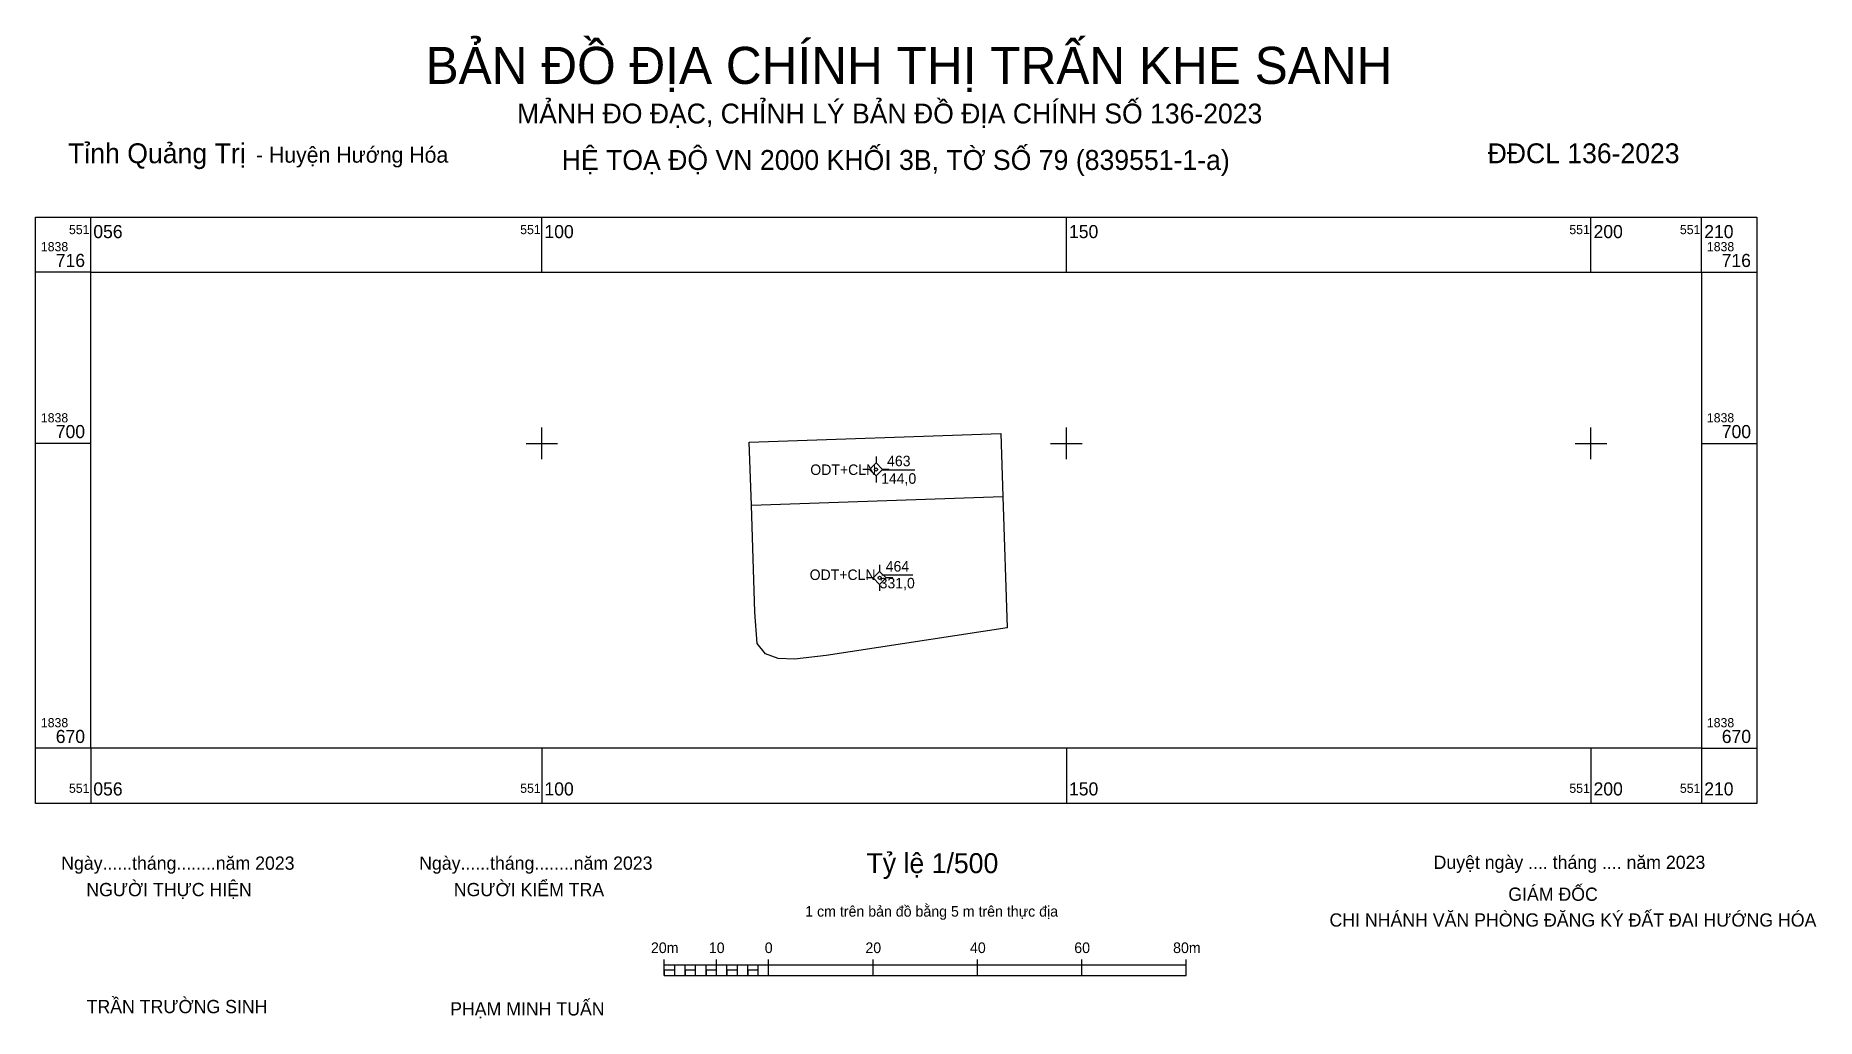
# Model space of a CAD drawing. Extents: x 551052 to 551221, y 1838645 to 1838739.
import ezdxf

# ---------------------------------------------------------------- set-up
doc = ezdxf.new("R2010")
doc.units = 0
for name, color, linetype in [('Level 10', 7, 'Continuous'), ('Level 11', 7, 'Continuous'), ('Level 13', 7, 'Continuous'), ('Level 2', 7, 'Continuous'), ('Level 63', 7, 'Continuous')]:
    doc.layers.add(name, color=color, linetype=linetype)

msp = doc.modelspace()

# ---------------------------------------------------------------- linework, layer by layer
at = {"layer": 'Level 10'}
msp.add_line((551119.97, 1838694.1), (551143.95, 1838694.93), dxfattribs=at)
for points in [[(551119.97, 1838694.1), (551119.77, 1838700.1), (551143.76, 1838700.93), (551143.95, 1838694.93)], [(551143.95, 1838694.93), (551144.36, 1838682.43), (551127.09, 1838679.78), (551124.09, 1838679.43), (551122.54, 1838679.51), (551121.32, 1838679.94), (551120.52, 1838680.91), (551120.3, 1838683.9), (551119.97, 1838694.1)]]:
    msp.add_lwpolyline(points, dxfattribs=at)
at = {"layer": 'Level 11'}
for p, q in [((551131.86, 1838698.14), (551131.23, 1838697.51)), ((551131.86, 1838698.76), (551131.86, 1838698.14)), ((551132.48, 1838697.51), (551131.86, 1838698.14)), ((551131.23, 1838697.51), (551130.61, 1838697.51)), ((551131.23, 1838697.51), (551131.86, 1838696.89)), ((551131.86, 1838696.89), (551132.48, 1838697.51)), ((551131.86, 1838696.89), (551131.86, 1838696.26)), ((551133.11, 1838697.51), (551132.48, 1838697.51)), ((551132.2, 1838687.8), (551131.57, 1838687.18)), ((551132.2, 1838688.43), (551132.2, 1838687.8)), ((551132.82, 1838687.18), (551132.2, 1838687.8)), ((551131.57, 1838687.18), (551130.95, 1838687.18)), ((551131.57, 1838687.18), (551132.2, 1838686.55)), ((551132.2, 1838686.55), (551132.82, 1838687.18)), ((551132.2, 1838686.55), (551132.2, 1838685.93)), ((551133.45, 1838687.18), (551132.82, 1838687.18))]:
    msp.add_line(p, q, dxfattribs=at)
for centre in [(551131.86, 1838697.51), (551132.2, 1838687.18)]:
    msp.add_circle(centre, 0.15, dxfattribs=at)
at = {"layer": 'Level 13'}
for p, q in [((551132.48, 1838697.49), (551135.55, 1838697.49)), ((551132.4, 1838687.48), (551135.36, 1838687.48))]:
    msp.add_line(p, q, dxfattribs=at)
at = {"layer": 'Level 2'}
for p, q in [((551111.67, 1838649.28), (551111.67, 1838650.8)), ((551111.67, 1838650.29), (551161.43, 1838650.29)), ((551112.67, 1838649.28), (551112.67, 1838650.29)), ((551113.66, 1838649.28), (551113.66, 1838650.29)), ((551114.66, 1838649.28), (551114.66, 1838650.29)), ((551115.65, 1838649.28), (551115.65, 1838650.29)), ((551116.65, 1838649.28), (551116.65, 1838650.8)), ((551117.64, 1838649.28), (551117.64, 1838650.29)), ((551118.64, 1838649.28), (551118.64, 1838650.29)), ((551119.63, 1838649.28), (551119.63, 1838650.29)), ((551120.63, 1838649.28), (551120.63, 1838650.29)), ((551121.62, 1838649.28), (551121.62, 1838650.8)), ((551131.58, 1838649.28), (551131.58, 1838650.8)), ((551141.53, 1838649.28), (551141.53, 1838650.8)), ((551151.48, 1838649.28), (551151.48, 1838650.8)), ((551161.43, 1838649.28), (551161.43, 1838650.8)), ((551111.67, 1838649.28), (551161.43, 1838649.28))]:
    msp.add_line(p, q, dxfattribs=at)
for points in [[(551111.67, 1838649.28), (551112.67, 1838649.28), (551112.67, 1838649.79), (551111.67, 1838649.79)], [(551113.66, 1838649.28), (551114.66, 1838649.28), (551114.66, 1838649.79), (551113.66, 1838649.79)], [(551115.65, 1838649.28), (551116.65, 1838649.28), (551116.65, 1838649.79), (551115.65, 1838649.79)], [(551117.64, 1838649.28), (551118.64, 1838649.28), (551118.64, 1838649.79), (551117.64, 1838649.79)], [(551119.63, 1838649.28), (551120.63, 1838649.28), (551120.63, 1838649.79), (551119.63, 1838649.79)]]:
    msp.add_lwpolyline(points, close=True, dxfattribs=at)
at = {"layer": 'Level 63'}
for p, q in [((551057, 1838716.31), (551057, 1838721.56)), ((551100, 1838716.31), (551100, 1838721.56)), ((551150, 1838716.31), (551150, 1838721.56)), ((551200, 1838716.31), (551200, 1838721.56)), ((551210.55, 1838716.31), (551210.55, 1838721.56)), ((551057, 1838716.31), (551051.75, 1838716.31)), ((551210.55, 1838716.31), (551215.8, 1838716.31)), ((551100, 1838698.5), (551100, 1838701.5)), ((551150, 1838698.5), (551150, 1838701.5)), ((551200, 1838698.5), (551200, 1838701.5)), ((551057, 1838700), (551051.75, 1838700)), ((551098.5, 1838700), (551101.5, 1838700)), ((551148.5, 1838700), (551151.5, 1838700)), ((551198.5, 1838700), (551201.5, 1838700)), ((551210.55, 1838700), (551215.8, 1838700)), ((551057, 1838670.94), (551051.75, 1838670.94)), ((551057, 1838670.94), (551057, 1838665.69)), ((551100, 1838670.94), (551100, 1838665.69)), ((551150, 1838670.94), (551150, 1838665.69)), ((551200, 1838670.94), (551200, 1838665.69)), ((551210.55, 1838670.94), (551210.55, 1838665.69)), ((551210.55, 1838670.94), (551215.8, 1838670.94))]:
    msp.add_line(p, q, dxfattribs=at)
for points in [[(551051.75, 1838721.56), (551215.8, 1838721.56), (551215.8, 1838665.69), (551051.75, 1838665.69), (551051.75, 1838721.56)], [(551057, 1838716.31), (551210.55, 1838716.31), (551210.55, 1838670.94), (551057, 1838670.94), (551057, 1838716.31)]]:
    msp.add_lwpolyline(points, dxfattribs=at)

# ---------------------------------------------------------------- texts
at = {"layer": 'Level 13'}
for s, p in [('ODT+CLN', (551125.59, 1838696.99)), ('463', (551132.91, 1838697.82)), ('144,0', (551132.34, 1838696.15)), ('ODT+CLN', (551125.53, 1838686.98)), ('464', (551132.78, 1838687.78)), ('331,0', (551132.2, 1838686.18))]:
    msp.add_text(s, height=1, dxfattribs=at).set_placement(p)
at = {"layer": 'Level 2'}
for s, height, p in [('BẢN ĐỒ ĐỊA CHÍNH THỊ TRẤN KHE SANH', 3.5338, (551088.92, 1838734.26)), ('MẢNH ĐO ĐẠC, CHỈNH LÝ BẢN ĐỒ ĐỊA CHÍNH SỐ 136-2023', 1.8929, (551097.64, 1838730.49)), ('Tỉnh Quảng Trị', 1.8981, (551054.84, 1838726.7)), ('- Huyện Hướng Hóa', 1.5144, (551072.75, 1838726.75)), ('HỆ TOẠ ĐỘ VN 2000 KHỐI 3B, TỜ SỐ 79 (839551-1-a)', 1.8981, (551101.89, 1838726.06)), (' ĐĐCL 136-2023', 1.8929, (551189.45, 1838726.7)), ('Ngày......tháng........năm 2023', 1.2623, (551054.19, 1838659.36)), ('Ngày......tháng........năm 2023', 1.2623, (551088.31, 1838659.36)), ('Tỷ lệ 1/500', 1.8986, (551130.95, 1838659.04)), ('Duyệt ngày .... tháng .... năm 2023', 1.2623, (551185, 1838659.44)), ('NGƯỜI THỰC HIỆN', 1.2623, (551056.58, 1838656.84)), ('NGƯỜI KIỂM TRA', 1.2623, (551091.61, 1838656.84)), ('GIÁM ĐỐC', 1.262, (551192.12, 1838656.4)), ('1 cm trên bản đồ bằng 5 m trên thực địa', 1.0098, (551125.11, 1838654.89)), ('CHI NHÁNH VĂN PHÒNG ĐĂNG KÝ ĐẤT ĐAI HƯỚNG HÓA', 1.2623, (551175.08, 1838653.94)), ('20m', 1.01, (551110.4, 1838651.42)), ('10', 1.01, (551115.92, 1838651.42)), ('0', 1.01, (551121.25, 1838651.42)), ('20', 1.01, (551130.84, 1838651.42)), ('40', 1.01, (551140.81, 1838651.42)), ('60', 1.01, (551150.75, 1838651.42)), ('80m', 1.01, (551160.17, 1838651.42)), ('TRẦN TRƯỜNG SINH', 1.2623, (551056.61, 1838645.69)), ('PHẠM MINH TUẤN', 1.2623, (551091.26, 1838645.47))]:
    msp.add_text(s, height=height, dxfattribs=at).set_placement(p)
at = {"layer": 'Level 63'}
for s, height, p in [('551', 0.875, (551054.93, 1838719.94)), ('056', 1.25, (551057.25, 1838719.56)), ('551', 0.875, (551097.94, 1838719.94)), ('100', 1.25, (551100.25, 1838719.56)), ('150', 1.25, (551150.25, 1838719.56)), ('551', 0.875, (551197.94, 1838719.94)), ('200', 1.25, (551200.25, 1838719.56)), ('551', 0.875, (551208.48, 1838719.94)), ('210', 1.25, (551210.8, 1838719.56)), ('1838', 0.875, (551052.25, 1838718.31)), ('716', 1.25, (551053.67, 1838716.81)), ('1838', 0.875, (551211.05, 1838718.31)), ('716', 1.25, (551212.46, 1838716.81)), ('1838', 0.875, (551052.25, 1838702)), ('1838', 0.875, (551211.05, 1838702)), ('700', 1.25, (551053.67, 1838700.5)), ('700', 1.25, (551212.47, 1838700.5)), ('1838', 0.875, (551052.25, 1838672.94)), ('670', 1.25, (551053.67, 1838671.44)), ('1838', 0.875, (551211.05, 1838672.94)), ('670', 1.25, (551212.47, 1838671.44)), ('551', 0.875, (551054.93, 1838666.69)), ('056', 1.25, (551057.25, 1838666.44)), ('551', 0.875, (551097.94, 1838666.69)), ('100', 1.25, (551100.25, 1838666.44)), ('150', 1.25, (551150.25, 1838666.44)), ('551', 0.875, (551197.94, 1838666.69)), ('200', 1.25, (551200.25, 1838666.44)), ('551', 0.875, (551208.48, 1838666.69)), ('210', 1.25, (551210.8, 1838666.44))]:
    msp.add_text(s, height=height, dxfattribs=at).set_placement(p)

doc.saveas('drawing.dxf')
